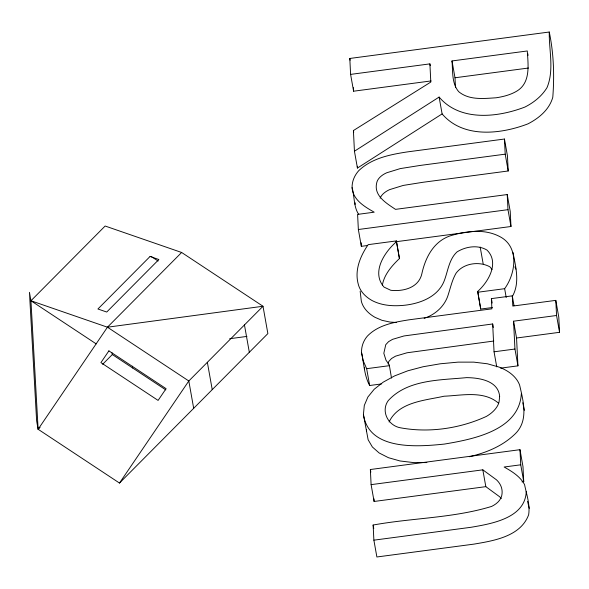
<?xml version="1.0" encoding="UTF-8"?>
<svg xmlns="http://www.w3.org/2000/svg" width="589" height="589" viewBox="0 0 589 589"><rect width="100%" height="100%" fill="white"/><g stroke="black" fill="none" stroke-linecap="round" stroke-linejoin="round"><path stroke-width="0.88" d="M360.159 291.224L361.337 301.281A57.707 34.162 -10.1 0 0 375.016 317.331L381.989 320.328L390.154 322.087L396.434 322.47M381.429 383.947L369.656 385.508C364.105 375.377 364.031 363.56 361.536 352.524C361.337 346.509 363.442 340.692 367.352 336.142C378.116 324.922 394.306 322.168 408.987 319.827L491.903 308.835L491.388 298.616L512.29 295.847L514.02 305.588M364.532 369.34L364.657 367.639M358.679 214.381C353.481 206.702 354.652 196.343 352.082 187.663C351.935 181.36 354.526 175.434 358.657 170.766C371.593 158.22 390.146 154.546 407.33 151.91L504.449 139.033L507.446 155.857L508.204 170.979L423.005 182.273L403.274 185.417L389.66 189.614A19.57 11.581 -10.1 0 0 380.111 198.235M355.079 204.479L355.226 202.822M526.249 491.535C525.211 518.173 491.601 523.768 471.001 527.288L373.882 540.165L376.879 556.98L473.998 544.111C493.987 540.731 520.676 536.432 528.65 514.749C530.233 504.567 526.544 494.488 524.556 484.57C520.116 476.391 511.996 471.443 504.125 467.011L520.735 464.809L519.977 449.687L370.356 469.521L371.107 484.644L374.103 501.467L485.822 486.654L499.465 496.63A43.409 25.695 -10.1 0 1 501.268 498.552M426.848 462.586L413.706 462.601L400.034 460.973L388.438 457.697L379.139 452.963L372.373 446.985L368.132 439.762L363.42 414.472L364.304 405.423L367.889 397.023L374.184 389.27L383.181 382.173L394.512 375.937L407.809 370.798L423.071 366.748L440.307 363.788L458.051 362.132L473.77 362.132L487.464 363.796L499.133 367.124A60.269 35.679 -10.1 0 1 519.623 385.096C523.525 402.073 529.062 421.82 513.866 435.102C501.563 446.558 485.542 452.956 469.359 456.718M366.417 431.295L366.594 429.484M521.353 393.54C519.417 430.301 473.269 439.239 444.32 444.084C417.476 446.815 368.802 450.806 363.42 414.472M382.349 285.326C384.072 274.592 391.825 265.845 399.445 258.534L396.412 240.908L368.147 244.656C360.247 256.215 354.32 270.336 358.34 284.458A57.707 34.162 -10.1 0 0 372.02 300.515C382.283 305.912 394.247 306.427 405.556 305.139C421.481 303.166 438.893 296.142 444.607 279.797C448.067 270.277 449.216 259.123 457.035 251.908C465.774 246.504 477.797 244.604 486.941 250.045C499.708 262.503 488.531 281.778 477.686 291.445L480.72 309.07L492.389 307.524M388.173 364.098L388.747 361.513L391.552 358.495L395.565 356.161L406.992 352.782L493.832 341.024M389.101 421.974C398.606 401.831 425.229 400.446 444.084 396.213C461.857 395.521 483.679 390.286 498.589 403.237M506.223 297.533L504.648 288.684C515.692 273.598 519.52 247.034 500.164 236.793C485.719 228.966 468.424 230.77 453.169 234.967C434.564 239.686 425.552 256.583 421.798 273.988C418.543 287.844 403.207 291.688 390.787 290.289L384.021 287.093C371.144 272.346 384.3 252.298 396.449 241.711L396.412 240.908M512.261 296.613C520.175 282.978 515.728 266.788 512.953 252.364M38.123 429.271L107.448 327.204L181.633 252.475L263.003 306.258L267.87 333.588L119.493 483.054L38.123 429.271L36.628 420.863L29.45 292.343L30.945 300.758L38.123 429.271L40.059 427.319M119.493 483.054L188.811 380.987L263.003 306.258L107.448 327.204L30.945 300.758L105.136 226.021L181.633 252.475M102.641 364.289L112.315 354.541L111.998 352.774M439.114 97.075L442.111 113.898L357.435 168.049L354.438 151.226L439.114 97.075C460.142 121.835 497.779 117.483 524.961 107.036C533.825 102.538 541.799 96.191 547.019 87.621C554.315 70.135 548.948 50.33 549.257 32.02L349.807 58.458L350.602 74.391L353.599 91.207L431.074 80.936M354.438 151.226L353.407 130.552L430.809 82.062L429.904 63.877L350.602 74.391M424.154 318.354C434.719 314.784 443.65 307.193 447.603 296.613C450.268 288.779 451.873 280.511 456.026 273.267C463.403 263.114 479.321 260.927 489.938 266.869L492.036 269.475M229.666 338.734L246.946 336.407M452.006 60.947L527.288 50.971C528.105 64.532 530.792 82.114 517.459 90.721C510.98 94.748 503.529 96.67 496.048 97.789C483.503 98.554 469.102 100.366 458.662 91.648C451.586 83.285 452.912 71.195 452.006 60.947L455.002 77.77L455.481 87.393M455.002 77.77L528.466 68.029M504.449 139.033L505.207 154.163L420.009 165.457L400.277 168.594L386.671 172.791A19.57 11.581 -10.1 0 0 376.666 183.076C373.632 195.806 386.656 203.404 395.506 209.36L507.225 194.554L510.221 211.37L510.98 226.5L395.808 241.762M367.698 245.488L361.351 246.335L358.355 229.511L507.983 209.677L507.225 194.554M477.723 292.247L504.648 288.684M500.679 368.14L517.945 365.85L516.553 338.012L559.55 332.314L558.792 317.184L555.795 300.368L512.798 306.066L512.29 295.847M493.287 327.506L492.662 323.965L403.995 335.958L392.569 339.338L388.556 341.672L385.758 344.698L383.822 353.29L385.994 360.21L389.255 364.805L391.508 378.079M517.945 365.85L514.948 349.034L513.556 321.196L556.553 315.49L555.795 300.368M361.536 352.524L363.082 360.453L366.66 368.692L389.3 365.688M496.733 366.851L494.053 351.802L514.948 349.034M371.107 484.644L482.825 469.838L496.468 479.814A43.409 25.695 -10.1 0 1 501.644 495.975C500.282 500.944 496.107 504.221 491.668 506.407C453.309 518.151 412.41 517.871 373.124 525.035L373.882 540.165M521.979 481.861L523.731 481.633L522.973 466.503L519.977 449.687M151.196 256.465L158.102 261.03M107.448 327.204L188.811 380.987L193.685 408.324M30.945 300.758L96.198 343.888M112.315 354.541L165.803 389.896M442.111 113.898C463.138 138.658 500.775 134.299 527.958 123.859C538.928 118.234 549.404 109.561 552.791 97.244C554.47 75.495 553.741 53.408 549.257 32.02M514.933 266.876L515.949 269.188M527.553 501.394L529.246 508.359M352.082 187.663C352.944 199.973 364.62 206.71 374.206 212.187L357.597 214.389L358.355 229.511M522.789 402.766L524.35 410.356M527.759 53.621L528.075 55.395M556.553 315.49L559.55 332.314M505.207 154.163L508.204 170.979M507.983 209.677L510.98 226.5M513.556 321.196L516.553 338.012M491.388 298.616L492.183 303.048M520.735 464.809L523.731 481.633M480.182 247.056L483.179 263.872M477.686 291.445L480.72 309.07M429.904 63.877L430.213 65.644M482.825 469.838L485.822 486.654M396.449 241.711L399.445 258.534M349.807 58.458L350.116 60.233M353.407 130.552L353.724 132.319M366.66 368.692L369.656 385.508M370.356 469.521L370.827 472.172M373.124 525.035L373.757 528.576M244.457 324.944L249.324 352.274M207.357 362.309L212.231 389.638M132.341 366.225L132.658 367.985M492.662 323.965L494.053 351.802M353.422 87.673L353.599 91.207M357.346 166.253L357.435 168.049M361.175 242.771L361.351 246.335M373.971 498.795L374.103 501.467M499.649 396.412L499.045 402.066A34.221 20.262 -10.1 0 1 486.426 416.394C460.061 428.564 428.902 433.114 400.292 427.769C388.107 425.589 380.627 411.107 388.232 400.645C407.551 379.331 440.093 380.222 466.503 377.637C479.188 377.733 498.301 380.627 499.649 396.412M108.899 350.867L100.918 362.618L158.102 400.417L166.083 388.666L108.899 350.867M150.062 256.473L97.921 308.997L106.727 312.037L158.868 259.521L150.062 256.473"/></g></svg>
